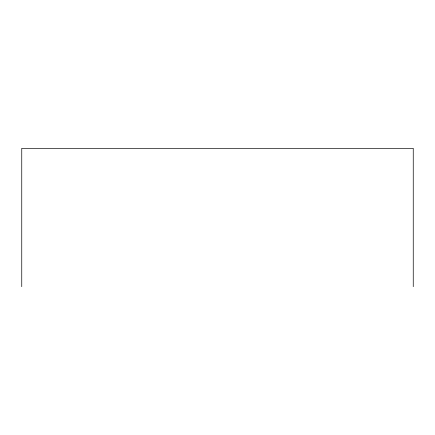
<?xml version="1.0" encoding="UTF-8"?>
<svg xmlns="http://www.w3.org/2000/svg" width="435" height="435" viewBox="0 0 435 435"><rect width="100%" height="100%" fill="white"/><g stroke="black" fill="none" stroke-linecap="round" stroke-linejoin="round"><path stroke-width="0.65" d="M413.25 286.676L413.25 148.324L21.75 148.324L21.75 286.676"/></g></svg>
